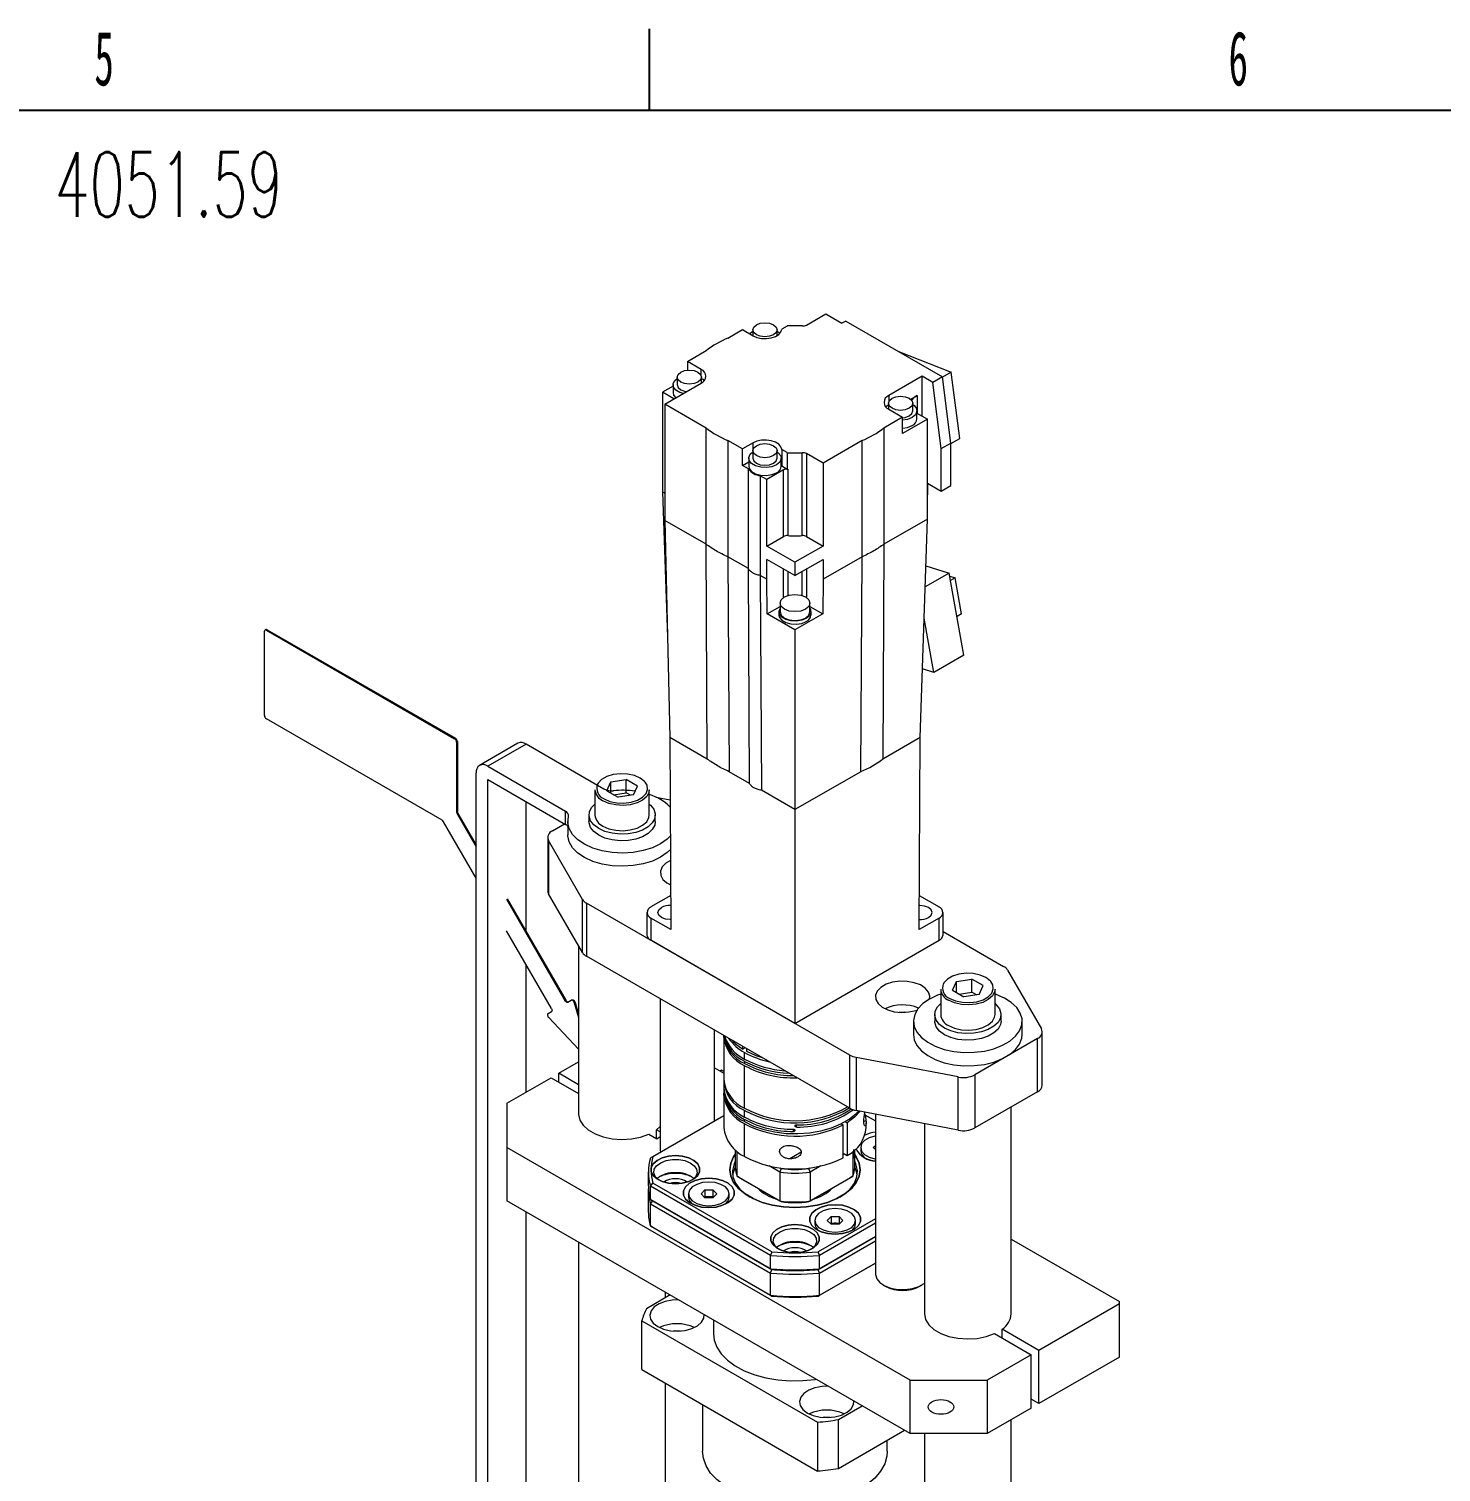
# Model space of a CAD drawing. Header units: millimetres. Extents: x 19 to 1665, y -46 to 1184.
# Drawn here: x 750.6 to 958.6, y 960.6 to 1173.2 of the extents above; entities that cross this region are included whole.
import ezdxf

# ---------------------------------------------------------------- set-up
doc = ezdxf.new("R2010")
doc.units = ezdxf.units.MM
doc.header["$LTSCALE"] = 4
doc.layers.add('12', color=4, linetype='Continuous')
doc.styles.add('SLDTEXTSTYLE15', font='TXT', dxfattribs={"width": 0.633333, "bigfont": 'bigfont'})
doc.styles.add('SLDTEXTSTYLE5', font='TXT', dxfattribs={"width": 0.525})

# ---------------------------------------------------------------- blocks, each defined once
blk = doc.blocks.new('블록12')
for p, q in [((841.99, 1173.2), (841.99, 1161.2)), ((1651.99, 1161.2), (31.99, 1161.2))]:
    blk.add_line(p, q)

msp = doc.modelspace()

# ---------------------------------------------------------------- linework, layer by layer
at = {"color": 7, "linetype": 'Continuous', "lineweight": 18}
for p, q in [((865.13, 1129.57), (867.97, 1131.2)), ((867.97, 1131.2), (870.34, 1129.83)), ((862.29, 1129.43), (861.5, 1128.97)), ((870.91, 1130.16), (870.34, 1129.83)), ((870.91, 1130.16), (885.17, 1121.93)), ((853.57, 1127.66), (855.7, 1128.89)), ((855.7, 1128.89), (857.27, 1127.99)), ((857.22, 1128.87), (857.22, 1128.02)), ((860.82, 1128.02), (860.82, 1128.87)), ((847.6, 1124.22), (850.34, 1125.8)), ((878.6, 1125.72), (886.46, 1122.62)), ((849.63, 1123.04), (847.6, 1124.22)), ((847.6, 1124.22), (847.6, 1122.93)), ((849.63, 1122.13), (849.63, 1123.04)), ((845.48, 1120.57), (843.92, 1119.68)), ((844.26, 1117.92), (849.63, 1121.02)), ((845.48, 1120.79), (845.48, 1119.61)), ((846.08, 1121.9), (846.08, 1120.79)), ((849.68, 1121.04), (849.68, 1121.9)), ((882.17, 1122.02), (877.25, 1119.18)), ((883.75, 1121.11), (882.17, 1122.02)), ((882.17, 1116.14), (882.17, 1122.02)), ((885.17, 1121.93), (883.75, 1121.11)), ((884.99, 1111.37), (883.75, 1121.11)), ((886.46, 1122.62), (885.17, 1121.88)), ((886.41, 1112.18), (885.17, 1121.93)), ((887.7, 1112.87), (886.46, 1122.62)), ((845.62, 1118.7), (843.92, 1119.68)), ((843.92, 1119.68), (843.92, 1104.98)), ((877.25, 1119.18), (877.25, 1118.27)), ((880.48, 1118.63), (881.44, 1119.19)), ((881.44, 1119.19), (881.44, 1116.57)), ((850.34, 1114.4), (844.26, 1117.92)), ((844.26, 1117.92), (844.26, 1100.8)), ((877.2, 1118.04), (877.2, 1117.19)), ((877.25, 1117.16), (879.28, 1115.99)), ((880.8, 1116.93), (880.8, 1118.04)), ((881.4, 1115.75), (881.4, 1116.93)), ((881.4, 1116.59), (882.95, 1115.69)), ((850.34, 1097.29), (850.34, 1114.4)), ((879.28, 1115.99), (876.54, 1114.4)), ((876.54, 1114.4), (876.54, 1097.29)), ((879.28, 1113.57), (879.28, 1115.99)), ((882.95, 1115.69), (879.28, 1113.57)), ((882.95, 1100.99), (882.95, 1115.69)), ((855.7, 1111.31), (853.57, 1112.54)), ((853.57, 1112.54), (853.57, 1095.42)), ((857.27, 1112.21), (855.7, 1111.31)), ((857.27, 1111.3), (857.27, 1112.21)), ((873.31, 1112.54), (867.57, 1109.23)), ((873.31, 1095.42), (873.31, 1112.54)), ((884.99, 1111.37), (886.41, 1112.18)), ((886.41, 1112.13), (887.7, 1112.87)), ((886.41, 1105.93), (886.41, 1112.18)), ((855.7, 1108.89), (855.7, 1111.31)), ((856.62, 1109.96), (856.62, 1108.78)), ((857.22, 1111.07), (857.22, 1109.96)), ((860.82, 1109.96), (860.82, 1111.07)), ((861.42, 1108.78), (861.42, 1109.96)), ((862.29, 1110.77), (861.5, 1111.23)), ((861.5, 1111.23), (861.5, 1108.81)), ((862.29, 1110.77), (862.29, 1108.36)), ((864.51, 1098.55), (864.51, 1110.77)), ((867.57, 1109.23), (865.13, 1110.63)), ((865.13, 1110.63), (865.13, 1098.42)), ((884.99, 1105.11), (884.99, 1111.37)), ((855.7, 1108.89), (856.62, 1109.42)), ((856.58, 1108.38), (855.7, 1108.89)), ((856.58, 1093.69), (856.58, 1108.38)), ((861.75, 1108.22), (859.31, 1106.81)), ((861.42, 1109.14), (861.5, 1108.81)), ((861.5, 1108.81), (862.29, 1108.36)), ((861.75, 1098.42), (861.75, 1108.22)), ((862.37, 1108.35), (862.37, 1098.55)), ((867.57, 1109.23), (867.57, 1097.01)), ((859.31, 1106.81), (858.33, 1107.38)), ((858.33, 1107.38), (858.33, 1092.68)), ((859.31, 1097.01), (859.31, 1106.81)), ((882.95, 1106.29), (884.99, 1105.11)), ((883.02, 1105.4), (883.02, 1106.25)), ((884.99, 1105.11), (886.41, 1105.93)), ((843.92, 1104.98), (844.26, 1104.79)), ((843.92, 1104.98), (844.65, 1083.59)), ((844.26, 1104.78), (843.92, 1104.98)), ((843.92, 1104.98), (843.92, 1104.98)), ((882.95, 1105.36), (883.02, 1105.4)), ((882.95, 1103.65), (883.02, 1105.4)), ((850.34, 1097.29), (844.26, 1100.8)), ((844.26, 1100.8), (844.99, 1068.82)), ((882.95, 1100.99), (876.54, 1097.29)), ((881.89, 1068.82), (882.96, 1100.99)), ((882.96, 1100.99), (882.95, 1100.99)), ((882.96, 1100.99), (882.95, 1100.99)), ((850.51, 1065.64), (850.34, 1097.29)), ((859.31, 1097.01), (861.75, 1098.42)), ((865.13, 1098.42), (867.57, 1097.01)), ((876.54, 1097.29), (876.37, 1065.64)), ((856.58, 1093.69), (853.57, 1095.42)), ((853.57, 1095.42), (853.74, 1063.77)), ((863.44, 1094.63), (859.31, 1097.01)), ((863.44, 1092.67), (859.31, 1095.05)), ((859.31, 1092.11), (859.31, 1095.05)), ((867.57, 1097.01), (863.44, 1094.63)), ((863.44, 1092.67), (867.57, 1095.05)), ((873.31, 1095.42), (867.57, 1092.11)), ((867.57, 1095.05), (867.57, 1092.11)), ((873.14, 1063.77), (873.31, 1095.42)), ((856.75, 1062.04), (856.58, 1093.69)), ((861.75, 1089.43), (861.75, 1093.64)), ((862.37, 1093.29), (862.37, 1089.73)), ((863.44, 1094.63), (863.44, 1092.67)), ((864.51, 1089.73), (864.51, 1093.29)), ((865.13, 1093.64), (865.13, 1089.43)), ((886.15, 1093.02), (882.62, 1090.99)), ((882.73, 1094.08), (886.15, 1093.02)), ((888.31, 1080.95), (886.15, 1093.02)), ((859.31, 1092.11), (858.33, 1092.68)), ((858.33, 1092.68), (858.5, 1061.03)), ((859.34, 1087.03), (859.31, 1092.11)), ((867.57, 1092.11), (867.54, 1087.03)), ((886.23, 1092.56), (887.03, 1092.31)), ((887.03, 1092.31), (886.35, 1091.92)), ((887.98, 1087.02), (887.03, 1092.31)), ((861.24, 1088.62), (861.24, 1087.31)), ((865.64, 1087.31), (865.64, 1088.62)), ((859.34, 1087.03), (861.24, 1088.13)), ((863.44, 1084.66), (859.34, 1087.03)), ((861.08, 1087.31), (861.08, 1086.85)), ((867.54, 1087.03), (863.44, 1084.66)), ((865.64, 1088.13), (867.54, 1087.03)), ((865.8, 1086.85), (865.8, 1087.31)), ((887.98, 1087.02), (887.3, 1086.63)), ((785.32, 1072.05), (785.32, 1084.46)), ((785.51, 1084.71), (785.4, 1084.64)), ((785.71, 1084.69), (785.6, 1084.62)), ((785.6, 1084.62), (813.32, 1068.62)), ((785.71, 1084.69), (813.43, 1068.69)), ((863.44, 1084.66), (863.44, 1058.18)), ((883.9, 1078.4), (882.47, 1086.38)), ((888.31, 1080.95), (883.9, 1078.4)), ((883.9, 1078.4), (882.22, 1078.93)), ((811.49, 1056.62), (785.6, 1071.56)), ((813.32, 1068.62), (813.43, 1068.69)), ((813.72, 1068.2), (813.6, 1068.13)), ((813.6, 1068.13), (813.6, 1057.84)), ((813.72, 1068.2), (813.72, 1057.9)), ((822.64, 1067.96), (816.99, 1064.69)), ((823.84, 1067.84), (818.19, 1064.57)), ((835.3, 1061.22), (823.84, 1067.84)), ((844.99, 1068.82), (845, 1068.82)), ((850.51, 1065.64), (845, 1068.82)), ((845, 1068.82), (845.17, 1040.51)), ((881.88, 1068.82), (876.37, 1065.64)), ((881.71, 1040.51), (881.88, 1068.82)), ((881.89, 1068.82), (881.88, 1068.82)), ((816.49, 931.64), (816.49, 1063.59)), ((818.19, 1064.57), (829.64, 1057.96)), ((856.75, 1062.04), (853.74, 1063.77)), ((873.14, 1063.77), (863.44, 1058.18)), ((818.19, 937.19), (818.19, 1062.61)), ((818.19, 1062.61), (829.64, 1056)), ((833.98, 1061.11), (833.98, 1057.39)), ((835.72, 1060.96), (836.32, 1062.27)), ((836.32, 1062.27), (838.59, 1062.62)), ((836.32, 1060.61), (836.32, 1062.27)), ((840.25, 1061.66), (838.59, 1062.62)), ((838.59, 1060.66), (838.59, 1062.62)), ((839.64, 1060.35), (840.25, 1061.66)), ((841.98, 1057.39), (841.98, 1061.11)), ((863.44, 1058.18), (858.5, 1061.03)), ((823.84, 1040.23), (823.84, 1059.35)), ((835.72, 1060.96), (837.38, 1060)), ((836.73, 1060.37), (838.59, 1060.66)), ((839.64, 1060.35), (837.38, 1060)), ((839.24, 1060.29), (838.59, 1060.66)), ((842.97, 1060.02), (845.05, 1059.62)), ((813.6, 1057.84), (813.72, 1057.9)), ((813.8, 1057.62), (813.69, 1057.56)), ((813.69, 1057.56), (816.49, 1052.71)), ((813.8, 1057.62), (816.49, 1052.97)), ((829.64, 1056), (829.64, 1057.96)), ((833.1, 1057.39), (833.1, 1056.41)), ((842.86, 1056.41), (842.86, 1057.39)), ((863.44, 1058.18), (863.44, 1026.69)), ((816.49, 1048.09), (811.69, 1056.4)), ((827.72, 1055.05), (829.5, 1056.08)), ((829.98, 1056.41), (829.98, 1054.45)), ((827.02, 1054.07), (827.02, 1046.24)), ((832.15, 1044.96), (827.14, 1053.64)), ((827.14, 1053.64), (827.14, 1045.8)), ((845.13, 1047.18), (845.02, 1047.13)), ((820.96, 1044.97), (829.57, 1030.04)), ((821.07, 1045.03), (829.69, 1030.1)), ((832.15, 1037.12), (827.14, 1045.8)), ((832.15, 1037.12), (832.15, 1044.96)), ((871.52, 1022.02), (832.73, 1044.42)), ((832.73, 1044.42), (832.73, 1036.58)), ((845.14, 1045.52), (842.23, 1043.84)), ((881.74, 1045.52), (884.65, 1043.84)), ((841.64, 1043.02), (841.64, 1039.75)), ((842.23, 1042.2), (842.23, 1038.94)), ((845.17, 1040.51), (842.23, 1042.2)), ((884.65, 1042.2), (881.71, 1040.51)), ((884.65, 1038.94), (884.65, 1042.2)), ((885.24, 1039.75), (885.24, 1043.02)), ((827.57, 1028.88), (820.96, 1040.35)), ((885.24, 1040.23), (894.15, 1035.09)), ((831.58, 1038.1), (831.58, 1013.29)), ((863.44, 1026.69), (842.23, 1038.94)), ((863.44, 1026.69), (884.65, 1038.94)), ((871.52, 1014.18), (832.73, 1036.58)), ((823.84, 1016.56), (823.84, 1035.35)), ((894.73, 1034.54), (899.74, 1025.87)), ((884.9, 1031.72), (884.9, 1028)), ((886.63, 1031.57), (887.24, 1032.88)), ((886.63, 1031.57), (888.29, 1030.61)), ((887.24, 1032.88), (889.5, 1033.23)), ((887.24, 1031.21), (887.24, 1032.88)), ((887.64, 1030.98), (889.5, 1031.27)), ((891.16, 1032.27), (889.5, 1033.23)), ((889.5, 1031.27), (889.5, 1033.23)), ((890.15, 1030.89), (889.5, 1031.27)), ((890.56, 1030.96), (891.16, 1032.27)), ((892.9, 1028), (892.9, 1031.72)), ((829.57, 1030.04), (829.69, 1030.1)), ((829.97, 1029.81), (830.48, 1030.1)), ((830.48, 1030.1), (830.59, 1030.16)), ((831.05, 1029.79), (830.94, 1029.73)), ((830.94, 1029.73), (831.58, 1027.55)), ((831.05, 1029.79), (831.58, 1027.99)), ((843.6, 1030.3), (843.6, 1008.07)), ((890.56, 1030.96), (888.29, 1030.61)), ((827.07, 1028.13), (827.57, 1028.42)), ((831.58, 1022.88), (827.17, 1027.55)), ((880.9, 1027.02), (880.9, 1025.06)), ((884.02, 1028), (884.02, 1027.02)), ((893.78, 1027.02), (893.78, 1028)), ((896.9, 1025.06), (896.9, 1027.02)), ((851.6, 1012.34), (851.6, 1025.69)), ((852.96, 1024.9), (852.96, 1018.46)), ((899.86, 1017.59), (899.86, 1025.43)), ((852.99, 1024.61), (852.96, 1024.61)), ((855.75, 1022.9), (855.75, 1023.29)), ((856.09, 1023.1), (855.75, 1022.9)), ((856.32, 1022.96), (856.32, 1022.58)), ((899.16, 1024.45), (889.94, 1019.13)), ((899.16, 1016.61), (899.16, 1024.45)), ((828.65, 1019.34), (831.58, 1021.03)), ((856.03, 1021.43), (856.03, 1022.41)), ((856.03, 1021.1), (856.03, 1020.78)), ((871.52, 1014.18), (871.52, 1022.02)), ((887.49, 1018.8), (872.46, 1021.69)), ((872.46, 1021.69), (872.46, 1013.85)), ((821.01, 1014.93), (827.52, 1018.68)), ((827.52, 1018.68), (831.58, 1016.34)), ((831.58, 1017.64), (828.65, 1019.34)), ((828.65, 1018.03), (828.65, 1019.34)), ((851.6, 1020.13), (852.96, 1019.34)), ((852.64, 1019.79), (852.41, 1019.66)), ((852.96, 1019.61), (852.64, 1019.79)), ((856.03, 1014.18), (856.03, 1020.45)), ((887.49, 1010.96), (887.49, 1018.8)), ((889.94, 1019.13), (889.94, 1011.29)), ((852.96, 1018.13), (852.96, 1017.64)), ((852.96, 1017.64), (852.96, 1017.15)), ((852.96, 1016.82), (852.96, 1016.33)), ((852.96, 1016.33), (852.96, 1011.34)), ((899.16, 1016.61), (889.94, 1011.29)), ((821.01, 1014.93), (821.01, 1008.4)), ((852.96, 1016.06), (852.99, 1016.06)), ((895.3, 983.9), (895.3, 1014.38)), ((842.51, 1007.09), (852.96, 1013.12)), ((856.03, 1012.87), (856.03, 1013.85)), ((856.03, 1012.22), (856.03, 1012.55)), ((870.85, 1012.22), (871.13, 1012.06)), ((887.49, 1010.96), (872.46, 1013.85)), ((873.59, 1012.23), (873.89, 1012.41)), ((873.74, 1013.23), (875.28, 1012.34)), ((875.28, 1013.31), (875.28, 989.78)), ((841.91, 1010.38), (843.08, 1009.7)), ((843.04, 1011.03), (843.6, 1011.52)), ((843.6, 1010.71), (843.04, 1011.03)), ((843.04, 1009.72), (843.04, 1011.03)), ((843.08, 1009.7), (843.6, 1010.01)), ((856.03, 1007.06), (856.03, 1011.89)), ((863.24, 1010.78), (863.24, 1011.1)), ((863.64, 1011.43), (863.64, 1011.76)), ((870.26, 1011.91), (870.56, 1011.73)), ((870.56, 1006.9), (870.56, 1011.73)), ((871.13, 1012.06), (871.13, 1007.23)), ((873.92, 1011.34), (873.92, 1012.04)), ((882.5, 1011.92), (882.5, 983.9)), ((880.41, 974.11), (821.01, 1008.4)), ((821.01, 1008.4), (821.01, 1000.56)), ((854.64, 1008.05), (854.64, 1005.46)), ((873.12, 1008.4), (873.12, 1007.94)), ((874.97, 1008.4), (875.28, 1008.71)), ((875.28, 1008.1), (874.97, 1008.4)), ((842.14, 1006.88), (842.51, 1007.09)), ((854.93, 1004.17), (854.93, 1007.81)), ((861.2, 1004.79), (859.62, 1005.7)), ((864.37, 1007.73), (862.66, 1006.74)), ((867.26, 1005.7), (865.68, 1004.79)), ((870.56, 1007.55), (871.13, 1007.23)), ((871.95, 1007.81), (871.95, 1004.17)), ((872.24, 1005.46), (872.24, 1007.09)), ((841.84, 1004.8), (841.84, 1002.85)), ((854.93, 1004.17), (861.2, 1000.54)), ((855.29, 1003.96), (854.93, 1004.17)), ((855.29, 1003.96), (861.41, 1000.43)), ((861.41, 1005.33), (861.2, 1004.79)), ((861.2, 1004.79), (861.2, 1000.54)), ((861.24, 1005.42), (861.41, 1005.33)), ((865.47, 1005.33), (865.64, 1005.42)), ((865.68, 1004.79), (865.47, 1005.33)), ((865.47, 1000.43), (871.59, 1003.96)), ((865.68, 1004.79), (865.68, 1000.54)), ((865.68, 1000.54), (871.95, 1004.17)), ((871.95, 1004.17), (871.59, 1003.96)), ((841.84, 1002.19), (841.84, 998.93)), ((842.14, 1002.73), (842.51, 1003.17)), ((859.85, 992.51), (842.14, 1002.73)), ((842.14, 1000.77), (842.14, 1002.73)), ((860.04, 993.05), (842.51, 1003.17)), ((847.74, 1001.57), (847.74, 1001.11)), ((849.6, 1001.57), (850.17, 1002.15)), ((850.17, 1000.99), (849.6, 1001.57)), ((850.17, 1002.15), (851.33, 1002.15)), ((850.17, 1002.15), (850.17, 1001.17)), ((851.33, 1002.15), (851.91, 1001.57)), ((851.33, 1002.15), (851.33, 1001.17)), ((851.91, 1001.57), (851.33, 1000.99)), ((853.76, 1001.11), (853.76, 1001.57)), ((880.41, 966.27), (821.01, 1000.56)), ((842.14, 1000.77), (859.85, 990.55)), ((842.51, 1000.56), (842.14, 1000.77)), ((842.14, 1000.12), (842.51, 1000.56)), ((842.14, 1000.12), (859.85, 989.9)), ((842.14, 996.85), (842.14, 1000.12)), ((860.04, 990.44), (842.51, 1000.56)), ((850.09, 1001.08), (850.17, 1001.17)), ((850.17, 1001.17), (850.75, 1001.17)), ((851.33, 1000.99), (850.17, 1000.99)), ((850.75, 1001.17), (851.33, 1001.17)), ((851.33, 1001.17), (851.42, 1001.08)), ((861.2, 1000.54), (861.41, 1000.43)), ((865.68, 1000.54), (865.47, 1000.43)), ((823.84, 943.4), (823.84, 998.92)), ((866.34, 997.66), (866.34, 997.2)), ((875.28, 997.92), (866.84, 993.05)), ((875.28, 997.27), (867.03, 992.51)), ((868.2, 997.66), (868.78, 998.24)), ((868.78, 997.09), (868.2, 997.66)), ((868.69, 997.17), (868.78, 997.26)), ((868.78, 998.24), (869.93, 998.24)), ((868.78, 998.24), (868.78, 997.26)), ((868.78, 997.26), (869.36, 997.26)), ((869.36, 997.26), (869.93, 997.26)), ((869.93, 998.24), (870.51, 997.66)), ((869.93, 998.24), (869.93, 997.26)), ((870.51, 997.66), (869.93, 997.09)), ((869.93, 997.26), (870.02, 997.17)), ((872.37, 997.2), (872.37, 997.66)), ((842.14, 996.85), (859.85, 986.63)), ((842.51, 996.64), (842.14, 996.85)), ((860.04, 986.52), (842.51, 996.64)), ((875.28, 995.31), (866.84, 990.44)), ((867.03, 990.55), (875.28, 995.31)), ((869.93, 997.09), (868.78, 997.09)), ((831.58, 994.46), (831.58, 938.89)), ((860.04, 993.05), (859.85, 992.51)), ((867.03, 992.51), (866.84, 993.05)), ((867.03, 989.9), (875.28, 994.66)), ((895.3, 994.9), (911.24, 985.7)), ((859.85, 990.55), (859.85, 992.51)), ((875.28, 991.39), (866.84, 986.52)), ((867.03, 990.55), (867.03, 992.51)), ((867.03, 986.63), (875.28, 991.39)), ((859.85, 990.55), (860.04, 990.44)), ((859.85, 989.9), (860.04, 990.44)), ((859.85, 986.63), (859.85, 989.9)), ((866.84, 990.44), (867.03, 990.55)), ((867.03, 989.9), (866.84, 990.44)), ((867.03, 986.63), (867.03, 989.9)), ((845.06, 986.68), (841.56, 984.66)), ((844.38, 986.29), (844.38, 987.07)), ((859.85, 986.63), (860.04, 986.52)), ((866.84, 986.52), (867.03, 986.63)), ((876.45, 988.15), (876.73, 987.99)), ((881.83, 987.99), (882.11, 988.15)), ((911.24, 985.37), (899.36, 978.52)), ((911.24, 985.37), (911.24, 985.7)), ((911.24, 977.53), (911.24, 985.37)), ((840.88, 982.88), (866.76, 967.94)), ((840.88, 975.69), (840.88, 982.88)), ((851.44, 982.99), (851.44, 980.96)), ((853.26, 981.94), (853.54, 981.78)), ((892.82, 980.99), (898.23, 977.86)), ((899.36, 978.52), (893.95, 981.64)), ((893.95, 980.33), (893.95, 981.64)), ((899.36, 970.68), (899.36, 978.52)), ((898.23, 977.86), (891.72, 974.11)), ((898.23, 970.02), (898.23, 977.86)), ((911.24, 977.53), (899.36, 970.68)), ((840.88, 975.69), (853.82, 968.22)), ((880.41, 974.11), (891.72, 974.11)), ((880.41, 966.27), (880.41, 974.11)), ((891.72, 974.11), (891.72, 966.27)), ((844.38, 938.89), (844.38, 973.67)), ((849.84, 970.52), (849.84, 963.65)), ((869.84, 968.33), (873.34, 970.35)), ((898.23, 970.02), (891.72, 966.27)), ((899.36, 970.68), (898.23, 971.33)), ((853.82, 968.22), (866.76, 960.75)), ((866.76, 967.94), (866.76, 960.75)), ((869.84, 961.14), (869.84, 968.33)), ((895.3, 909.5), (895.3, 968.33)), ((869.84, 961.14), (879.56, 966.76)), ((877.04, 963.65), (877.04, 965.3)), ((891.72, 966.27), (880.41, 966.27)), ((882.5, 966.27), (882.5, 909.5))]:
    msp.add_line(p, q, dxfattribs=at)
at = {"color": 7, "linetype": 'Continuous', "lineweight": 18, "flags": 128}
for points in [[(860.29, 1128.14), (859.71, 1127.91), (859.02, 1127.83), (858.33, 1127.91), (857.75, 1128.14), (857.36, 1128.47), (857.22, 1128.87), (857.36, 1129.27), (857.75, 1129.61)], [(857.75, 1129.61), (858.33, 1129.83), (859.02, 1129.91), (859.71, 1129.83), (860.29, 1129.61), (860.68, 1129.27), (860.82, 1128.87), (860.68, 1128.47), (860.29, 1128.14)], [(856.78, 1128.27), (856.84, 1128.35), (857.22, 1128.68)], [(857.27, 1127.99), (857.84, 1127.74), (858.52, 1127.6), (859.24, 1127.58), (859.94, 1127.67), (860.57, 1127.88), (861.06, 1128.19), (861.38, 1128.56), (861.5, 1128.97)], [(860.82, 1128.68), (860.98, 1128.56), (861.21, 1128.33)], [(849.15, 1121.16), (848.57, 1120.94), (847.88, 1120.86), (847.19, 1120.94), (846.61, 1121.16), (846.22, 1121.5), (846.08, 1121.9), (846.22, 1122.3), (846.61, 1122.63)], [(846.61, 1122.63), (847.19, 1122.86), (847.88, 1122.94), (848.57, 1122.86), (849.15, 1122.63), (849.54, 1122.3), (849.68, 1121.9), (849.54, 1121.5), (849.15, 1121.16)], [(847, 1119.5), (846.5, 1119.65), (845.91, 1119.99), (845.56, 1120.43), (845.49, 1120.91), (845.7, 1121.37), (846.08, 1121.71)], [(846.08, 1120.79), (846.22, 1120.39), (846.61, 1120.05), (847.19, 1119.83), (847.48, 1119.78)], [(849.68, 1121.71), (849.85, 1121.58), (850.07, 1121.36)], [(845.48, 1119.61), (845.56, 1119.25), (845.88, 1118.85)], [(880.27, 1117.31), (879.69, 1117.08), (879, 1117), (878.31, 1117.08), (877.73, 1117.31), (877.34, 1117.64), (877.2, 1118.04), (877.34, 1118.44), (877.73, 1118.78)], [(877.73, 1118.78), (878.31, 1119), (879, 1119.08), (879.69, 1119), (880.27, 1118.78), (880.66, 1118.44), (880.8, 1118.04), (880.66, 1117.64), (880.27, 1117.31)], [(876.81, 1117.5), (876.83, 1117.52), (877.2, 1117.85)], [(880.27, 1116.2), (880.66, 1116.53), (880.8, 1116.93)], [(880.8, 1117.85), (880.97, 1117.72), (881.32, 1117.29), (881.39, 1116.81), (881.18, 1116.34), (880.7, 1115.95)], [(879.28, 1115.9), (879.69, 1115.97), (880.27, 1116.2)], [(880.7, 1115.95), (880.02, 1115.67), (879.28, 1115.55)], [(879.28, 1114.38), (880.02, 1114.5), (880.7, 1114.77)], [(861.5, 1111.23), (861.38, 1111.64), (861.06, 1112.01), (860.57, 1112.32), (859.94, 1112.53), (859.24, 1112.63), (858.52, 1112.6), (857.84, 1112.46), (857.27, 1112.21)], [(857.75, 1111.8), (858.33, 1112.03), (859.02, 1112.11), (859.71, 1112.03), (860.29, 1111.8), (860.68, 1111.47), (860.82, 1111.07), (860.68, 1110.67), (860.29, 1110.33)], [(860.72, 1108.98), (860.03, 1108.7), (859.23, 1108.58), (858.4, 1108.62), (857.64, 1108.82), (857.05, 1109.16), (856.7, 1109.6), (856.63, 1110.08), (856.84, 1110.54), (857.22, 1110.87)], [(860.29, 1110.33), (859.71, 1110.11), (859.02, 1110.03), (858.33, 1110.11), (857.75, 1110.33), (857.36, 1110.67), (857.22, 1111.07), (857.36, 1111.47), (857.75, 1111.8)], [(857.22, 1109.96), (857.36, 1109.56), (857.75, 1109.22), (858.33, 1109), (859.02, 1108.92), (859.71, 1109), (860.29, 1109.22)], [(860.29, 1109.22), (860.68, 1109.56), (860.82, 1109.96)], [(860.82, 1110.87), (860.98, 1110.75), (861.34, 1110.32), (861.41, 1109.84), (861.19, 1109.37), (860.72, 1108.98)], [(856.62, 1108.78), (856.7, 1108.42), (857.05, 1107.99), (857.64, 1107.65), (858.4, 1107.44), (859.23, 1107.4), (860.03, 1107.53), (860.72, 1107.8)], [(865, 1087.72), (864.28, 1087.44), (863.44, 1087.35), (862.6, 1087.44), (861.88, 1087.72), (861.41, 1088.13), (861.24, 1088.62), (861.41, 1089.1), (861.88, 1089.51)], [(861.88, 1089.51), (862.6, 1089.79), (863.44, 1089.89), (864.28, 1089.79), (865, 1089.51), (865.47, 1089.1), (865.64, 1088.62), (865.47, 1088.13), (865, 1087.72)], [(861.08, 1086.85), (861.16, 1086.5), (861.51, 1086.07), (862.09, 1085.74), (862.83, 1085.54), (863.65, 1085.5), (864.44, 1085.62), (865.11, 1085.89)], [(865.11, 1086.35), (864.44, 1086.08), (863.65, 1085.95), (862.83, 1085.99), (862.09, 1086.19), (861.51, 1086.53), (861.16, 1086.96), (861.09, 1087.43), (861.24, 1087.8)], [(861.24, 1087.31), (861.41, 1086.82), (861.88, 1086.41), (862.6, 1086.14), (863.44, 1086.04), (864.28, 1086.14), (865, 1086.41)], [(865, 1086.41), (865.47, 1086.82), (865.64, 1087.31)], [(865.64, 1087.8), (865.72, 1087.66), (865.79, 1087.19), (865.58, 1086.73), (865.11, 1086.35)], [(841.37, 1062.25), (841.28, 1062.35), (840.64, 1062.84), (839.79, 1063.21), (838.78, 1063.43), (837.72, 1063.47), (836.67, 1063.34), (835.73, 1063.04), (834.97, 1062.61), (834.46, 1062.07), (834.38, 1061.93)], [(841.98, 1061.11), (841.93, 1060.72), (841.6, 1060.12), (841, 1059.59), (840.18, 1059.18), (839.19, 1058.91), (838.12, 1058.8), (837.04, 1058.87), (836.02, 1059.1), (835.16, 1059.48)], [(835.33, 1059.77), (836.18, 1059.4), (837.18, 1059.19), (838.25, 1059.14), (839.3, 1059.27), (840.24, 1059.57), (840.99, 1060.01), (841.51, 1060.55), (841.73, 1061.15), (841.66, 1061.77), (841.37, 1062.25)], [(841.98, 1059), (842.16, 1058.85), (842.64, 1058.23), (842.86, 1057.56), (842.78, 1056.88), (842.43, 1056.23), (841.83, 1055.65), (840.99, 1055.17), (839.99, 1054.82), (838.86, 1054.62), (837.69, 1054.58), (836.53, 1054.7), (835.46, 1054.98), (834.53, 1055.4), (833.81, 1055.93), (833.33, 1056.55), (833.11, 1057.22), (833.18, 1057.9), (833.53, 1058.54), (833.98, 1059)], [(845.08, 1054.28), (844.62, 1053.83), (843.64, 1053.14), (842.45, 1052.57), (841.08, 1052.15), (839.61, 1051.89), (838.07, 1051.79), (836.53, 1051.87), (835.04, 1052.11), (833.66, 1052.52), (832.45, 1053.08), (831.44, 1053.75), (830.68, 1054.53), (830.19, 1055.38), (829.99, 1056.26), (830.09, 1057.16)], [(835.16, 1055.75), (836.02, 1055.37), (837.04, 1055.14), (838.12, 1055.08), (839.19, 1055.19), (840.18, 1055.46), (841, 1055.87), (841.6, 1056.4), (841.93, 1057), (841.98, 1057.39)], [(842.86, 1056.41), (842.78, 1055.9), (842.43, 1055.25), (841.83, 1054.67), (840.99, 1054.19), (839.99, 1053.84), (838.86, 1053.64), (837.69, 1053.6), (836.53, 1053.72), (835.46, 1054), (834.53, 1054.42), (833.81, 1054.95), (833.33, 1055.57), (833.11, 1056.24), (833.1, 1056.41)], [(845.1, 1052.33), (844.62, 1051.87), (843.64, 1051.18), (842.45, 1050.61), (841.08, 1050.19), (839.61, 1049.93), (838.07, 1049.83), (836.53, 1049.91), (835.04, 1050.15), (833.66, 1050.56), (832.45, 1051.12), (831.44, 1051.79), (830.68, 1052.57), (830.19, 1053.42), (829.99, 1054.3), (829.98, 1054.45)], [(845.11, 1050.7), (844.41, 1050.29), (843.88, 1049.74), (843.62, 1049.13), (843.66, 1048.5), (843.99, 1047.9), (844.59, 1047.38), (845.13, 1047.08)], [(883.11, 1042.28), (883.5, 1042.62), (883.64, 1043.02), (883.5, 1043.42), (883.11, 1043.75), (882.53, 1043.98), (881.84, 1044.06), (881.73, 1044.06)], [(845.16, 1041.98), (845.04, 1041.98), (844.35, 1042.06), (843.77, 1042.28), (843.38, 1042.62), (843.24, 1043.02), (843.38, 1043.42), (843.77, 1043.75)], [(892.28, 1032.86), (892.2, 1032.96), (891.55, 1033.45), (890.7, 1033.82), (889.7, 1034.04), (888.63, 1034.08), (887.58, 1033.95), (886.64, 1033.65), (885.89, 1033.22), (885.37, 1032.68), (885.29, 1032.54)], [(883.24, 1030.28), (883.28, 1030.69), (883.09, 1031.31), (882.62, 1031.88), (881.91, 1032.35), (881, 1032.69), (879.96, 1032.88), (878.87, 1032.91), (877.81, 1032.76), (876.86, 1032.45), (876.09, 1032), (875.56, 1031.46), (875.3, 1030.85), (875.34, 1030.22), (875.67, 1029.62), (876.26, 1029.09), (877.09, 1028.68), (878.07, 1028.41), (879.14, 1028.3), (880.23, 1028.37), (881.24, 1028.6), (881.42, 1028.66)], [(892.9, 1031.72), (892.84, 1031.33), (892.51, 1030.73), (891.91, 1030.2), (891.09, 1029.79), (890.11, 1029.52), (889.03, 1029.41), (887.95, 1029.48), (886.94, 1029.71), (886.07, 1030.09)], [(886.24, 1030.38), (887.09, 1030.01), (888.1, 1029.8), (889.16, 1029.75), (890.21, 1029.88), (891.15, 1030.18), (891.91, 1030.62), (892.42, 1031.16), (892.65, 1031.76), (892.57, 1032.38), (892.28, 1032.86)], [(829.97, 1029.81), (829.93, 1029.79), (829.88, 1029.79), (829.83, 1029.8), (829.77, 1029.83), (829.72, 1029.87), (829.67, 1029.92), (829.62, 1029.97), (829.57, 1030.04)], [(829.69, 1030.1), (829.73, 1030.04), (829.78, 1029.98), (829.83, 1029.93), (829.89, 1029.89), (829.94, 1029.87), (830, 1029.86), (830.04, 1029.86), (830.09, 1029.87)], [(830.94, 1029.73), (830.9, 1029.81), (830.85, 1029.9), (830.8, 1029.98), (830.73, 1030.04), (830.66, 1030.09), (830.59, 1030.11), (830.53, 1030.11), (830.48, 1030.1)], [(830.59, 1030.16), (830.64, 1030.18), (830.71, 1030.18), (830.77, 1030.15), (830.84, 1030.1), (830.91, 1030.04), (830.97, 1029.97), (831.02, 1029.88), (831.05, 1029.79)], [(883.24, 1030.28), (882.27, 1029.61), (881.54, 1028.84), (881.08, 1028), (880.9, 1027.13), (881.01, 1026.25), (881.4, 1025.4), (882.06, 1024.61), (882.98, 1023.91), (884.1, 1023.32), (885.4, 1022.86), (886.83, 1022.56), (888.33, 1022.41), (889.85, 1022.43), (891.33, 1022.62), (892.73, 1022.96), (893.99, 1023.46), (895.06, 1024.08), (895.92, 1024.8), (896.52, 1025.61), (896.84, 1026.47), (896.88, 1027.35), (896.62, 1028.21), (896.09, 1029.04), (895.3, 1029.78), (894.28, 1030.43), (893.06, 1030.96), (892.9, 1031.02)], [(884.9, 1031.02), (884.41, 1030.84), (883.24, 1030.28)], [(892.9, 1029.61), (893.07, 1029.45), (893.55, 1028.84), (893.77, 1028.17), (893.7, 1027.49), (893.35, 1026.84), (892.74, 1026.26), (891.91, 1025.78), (890.9, 1025.43), (889.78, 1025.23), (888.6, 1025.19), (887.44, 1025.31), (886.37, 1025.59), (885.45, 1026.01), (884.72, 1026.54), (884.24, 1027.16), (884.02, 1027.83), (884.1, 1028.5), (884.45, 1029.15), (884.9, 1029.61)], [(827.07, 1028.13), (827.03, 1028.09), (827, 1028.04), (826.99, 1027.97), (827, 1027.88), (827.02, 1027.79), (827.06, 1027.71), (827.11, 1027.62), (827.17, 1027.55)], [(827.57, 1028.88), (827.61, 1028.81), (827.64, 1028.74), (827.65, 1028.67), (827.66, 1028.61), (827.65, 1028.54), (827.64, 1028.49), (827.61, 1028.45), (827.57, 1028.42)], [(879.78, 1028.32), (879.58, 1028.34), (878.78, 1028.32)], [(893.78, 1027.02), (893.7, 1026.51), (893.35, 1025.86), (892.74, 1025.28), (891.91, 1024.8), (890.9, 1024.45), (889.78, 1024.25), (888.6, 1024.21), (887.44, 1024.33), (886.37, 1024.61), (885.45, 1025.03), (884.72, 1025.56), (884.24, 1026.18), (884.02, 1026.85), (884.02, 1027.02)], [(886.07, 1026.36), (886.94, 1025.98), (887.95, 1025.75), (889.03, 1025.69), (890.11, 1025.8), (891.09, 1026.07), (891.91, 1026.48), (892.51, 1027.01), (892.84, 1027.6), (892.9, 1028)], [(880.9, 1025.06), (881.01, 1024.29), (881.4, 1023.44), (882.06, 1022.65), (882.98, 1021.95), (884.1, 1021.36), (885.4, 1020.9), (886.83, 1020.6), (888.33, 1020.45), (889.85, 1020.47), (891.33, 1020.66), (892.73, 1021), (893.99, 1021.5), (895.06, 1022.12), (895.92, 1022.84), (896.52, 1023.65), (896.84, 1024.51), (896.9, 1025.06)], [(854.15, 1024.21), (854.69, 1023.68), (855.75, 1022.9)], [(856.32, 1022.58), (857.67, 1021.96), (858.59, 1021.65)], [(831.58, 1013.29), (831.58, 1013.27), (831.75, 1012.45), (832.23, 1011.68), (832.98, 1010.99), (833.99, 1010.41), (835.19, 1009.97), (836.53, 1009.7), (837.94, 1009.6), (839.35, 1009.69), (840.7, 1009.95), (841.91, 1010.38)], [(856.03, 1012.22), (857.35, 1011.57), (858.84, 1011.06), (860.45, 1010.7), (862.14, 1010.49), (863.87, 1010.45), (865.59, 1010.58), (867.25, 1010.86), (868.8, 1011.3), (870.21, 1011.88), (871.44, 1012.59), (872.44, 1013.4), (872.81, 1013.78)], [(873.04, 1013.74), (872.22, 1012.87), (871.13, 1012.06)], [(875.28, 1010.07), (875.2, 1010.06), (874.36, 1009.81), (873.69, 1009.43), (873.26, 1008.94), (873.12, 1008.4), (873.26, 1007.87), (873.69, 1007.38), (874.36, 1007), (875.2, 1006.75), (875.28, 1006.74)], [(843.6, 1008.07), (843.6, 1007.99), (843.64, 1007.74)], [(845.84, 1007.21), (846.85, 1007.13), (847.79, 1006.88), (848.56, 1006.49), (849.11, 1005.99), (849.4, 1005.43), (849.4, 1004.84), (849.11, 1004.27), (848.56, 1003.77), (847.79, 1003.38), (846.85, 1003.14), (845.84, 1003.05), (844.83, 1003.14), (843.89, 1003.38), (843.12, 1003.77), (842.57, 1004.27), (842.28, 1004.84), (842.28, 1005.43), (842.57, 1005.99), (843.12, 1006.49), (843.89, 1006.88), (844.83, 1007.13), (845.84, 1007.21)], [(845.84, 1003.05), (846.85, 1003.14), (847.79, 1003.38), (848.56, 1003.77), (849.11, 1004.27), (849.4, 1004.84), (849.4, 1005.43), (849.11, 1005.99), (848.56, 1006.49), (847.79, 1006.88), (846.85, 1007.13), (845.84, 1007.21), (844.83, 1007.13), (843.89, 1006.88), (843.12, 1006.49), (842.57, 1005.99), (842.28, 1005.43), (842.28, 1004.84), (842.57, 1004.27), (843.12, 1003.77), (843.89, 1003.38), (844.83, 1003.14), (845.84, 1003.05)], [(843.44, 1003.58), (843.34, 1003.65), (842.86, 1004.13), (842.65, 1004.67), (842.72, 1005.22), (843.07, 1005.73), (843.66, 1006.16), (844.45, 1006.47), (845.36, 1006.63), (846.32, 1006.63), (847.23, 1006.47), (848.02, 1006.16), (848.61, 1005.73), (848.96, 1005.22), (849.03, 1004.67), (848.82, 1004.13), (848.34, 1003.65), (848.24, 1003.58)], [(872.22, 1007.39), (872.47, 1007.03), (872.91, 1006.1), (873.05, 1005.13), (872.91, 1004.17), (872.47, 1003.23), (871.76, 1002.36), (870.8, 1001.56), (869.62, 1000.88), (868.25, 1000.33), (866.73, 999.92), (865.11, 999.67), (863.44, 999.58), (861.77, 999.67), (860.15, 999.92), (858.63, 1000.33), (857.26, 1000.88), (856.08, 1001.56), (855.12, 1002.36), (854.41, 1003.23), (853.97, 1004.17), (853.83, 1005.13), (853.97, 1006.1), (854.41, 1007.03), (854.64, 1007.36)], [(854.64, 1007.36), (854.41, 1007.03), (853.97, 1006.1), (853.83, 1005.13), (853.97, 1004.17), (854.41, 1003.23), (855.12, 1002.36), (856.08, 1001.56), (857.26, 1000.88), (858.63, 1000.33), (860.15, 999.92), (861.77, 999.67), (863.44, 999.58)], [(854.64, 1006.38), (854.46, 1005.99), (854.24, 1005.04), (854.31, 1004.09), (854.68, 1003.16), (855.33, 1002.28), (856.24, 1001.49), (856.82, 1001.1)], [(863.44, 999.58), (865.11, 999.67), (866.73, 999.92), (868.25, 1000.33), (869.62, 1000.88), (870.8, 1001.56), (871.76, 1002.36), (872.47, 1003.23), (872.91, 1004.17), (873.05, 1005.13), (872.91, 1006.1), (872.47, 1007.03), (872.16, 1007.47)], [(870.06, 1001.1), (870.64, 1001.49), (871.55, 1002.28), (872.2, 1003.16), (872.57, 1004.09), (872.64, 1005.04), (872.42, 1005.99), (872.24, 1006.38)], [(850.75, 1003.89), (851.81, 1003.8), (852.78, 1003.54), (853.59, 1003.14), (854.17, 1002.62), (854.47, 1002.02), (854.47, 1001.41), (854.17, 1000.81), (853.59, 1000.29), (852.78, 999.89), (851.81, 999.63), (850.75, 999.55), (849.69, 999.63), (848.72, 999.89), (847.91, 1000.29), (847.33, 1000.81), (847.03, 1001.41), (847.03, 1002.02), (847.33, 1002.62), (847.91, 1003.14), (848.72, 1003.54), (849.69, 1003.8), (850.75, 1003.89)], [(850.75, 999.55), (851.81, 999.63), (852.78, 999.89), (853.59, 1000.29), (854.17, 1000.81), (854.47, 1001.41), (854.47, 1002.02), (854.17, 1002.62), (853.59, 1003.14), (852.78, 1003.54), (851.81, 1003.8), (850.75, 1003.89), (849.69, 1003.8), (848.72, 1003.54), (847.91, 1003.14), (847.33, 1002.62), (847.03, 1002.02), (847.03, 1001.41), (847.33, 1000.81), (847.91, 1000.29), (848.72, 999.89), (849.69, 999.63), (850.75, 999.55)], [(854.64, 1005.54), (854.32, 1004.7), (854.26, 1004.35)], [(872.62, 1004.35), (872.56, 1004.7), (872.24, 1005.54)], [(850.75, 999.83), (851.68, 999.92), (852.52, 1000.17), (853.19, 1000.55), (853.62, 1001.03), (853.76, 1001.57), (853.62, 1002.11), (853.19, 1002.59), (852.52, 1002.98), (851.68, 1003.23), (850.75, 1003.31), (849.82, 1003.23), (848.98, 1002.98), (848.31, 1002.59), (847.89, 1002.11), (847.74, 1001.57), (847.89, 1001.03), (848.31, 1000.55), (848.98, 1000.17), (849.82, 999.92), (850.75, 999.83)], [(869.36, 999.98), (870.42, 999.89), (871.39, 999.63), (872.2, 999.23), (872.78, 998.71), (873.08, 998.12), (873.08, 997.5), (872.78, 996.91), (872.2, 996.39), (871.39, 995.98), (870.42, 995.72), (869.36, 995.64), (868.3, 995.72), (867.32, 995.98), (866.52, 996.39), (865.94, 996.91), (865.63, 997.5), (865.63, 998.12), (865.94, 998.71), (866.52, 999.23), (867.32, 999.63), (868.3, 999.89), (869.36, 999.98)], [(869.36, 995.64), (870.42, 995.72), (871.39, 995.98), (872.2, 996.39), (872.78, 996.91), (873.08, 997.5), (873.08, 998.12), (872.78, 998.71), (872.2, 999.23), (871.39, 999.63), (870.42, 999.89), (869.36, 999.98), (868.3, 999.89), (867.32, 999.63), (866.52, 999.23), (865.94, 998.71), (865.63, 998.12), (865.63, 997.5), (865.94, 996.91), (866.52, 996.39), (867.32, 995.98), (868.3, 995.72), (869.36, 995.64)], [(869.36, 995.92), (870.29, 996.01), (871.13, 996.26), (871.79, 996.64), (872.22, 997.13), (872.37, 997.66), (872.22, 998.2), (871.79, 998.69), (871.13, 999.07), (870.29, 999.32), (869.36, 999.4), (868.43, 999.32), (867.59, 999.07), (866.92, 998.69), (866.49, 998.2), (866.34, 997.66), (866.49, 997.13), (866.92, 996.64), (867.59, 996.26), (868.43, 996.01), (869.36, 995.92)], [(863.44, 997.05), (864.45, 996.96), (865.39, 996.72), (866.16, 996.33), (866.71, 995.83), (867, 995.27), (867, 994.68), (866.71, 994.11), (866.16, 993.61), (865.39, 993.22), (864.45, 992.98), (863.44, 992.89), (862.43, 992.98), (861.49, 993.22), (860.72, 993.61), (860.17, 994.11), (859.88, 994.68), (859.88, 995.27), (860.17, 995.83), (860.72, 996.33), (861.49, 996.72), (862.43, 996.96), (863.44, 997.05)], [(863.44, 992.89), (864.45, 992.98), (865.39, 993.22), (866.16, 993.61), (866.71, 994.11), (867, 994.68), (867, 995.27), (866.71, 995.83), (866.16, 996.33), (865.39, 996.72), (864.45, 996.97), (863.44, 997.05), (862.43, 996.97), (861.49, 996.72), (860.72, 996.33), (860.17, 995.83), (859.88, 995.27), (859.88, 994.68), (860.17, 994.11), (860.72, 993.61), (861.49, 993.22), (862.43, 992.98), (863.44, 992.89)], [(861.03, 993.43), (860.94, 993.49), (860.46, 993.97), (860.25, 994.51), (860.32, 995.06), (860.67, 995.57), (861.26, 996), (862.05, 996.31), (862.96, 996.47), (863.92, 996.47), (864.83, 996.31), (865.62, 996), (866.21, 995.57), (866.56, 995.06), (866.63, 994.51), (866.42, 993.97), (865.94, 993.49), (865.85, 993.43)], [(875.28, 989.78), (875.28, 989.7), (875.47, 989.08), (875.93, 988.52), (876.65, 988.04), (877.56, 987.7), (878.6, 987.51), (879.69, 987.49), (880.75, 987.63), (881.7, 987.94), (882.47, 988.39), (882.5, 988.41)], [(846.31, 985.96), (845.37, 985.93), (844.34, 985.74), (843.42, 985.39), (842.71, 984.92), (842.24, 984.35), (842.06, 983.73), (842.17, 983.1), (842.57, 982.52), (843.22, 982.02)], [(843.22, 982.02), (844.09, 981.64), (845.11, 981.41), (846.19, 981.34), (847.26, 981.45), (848.25, 981.72), (849.07, 982.13), (849.67, 982.66), (850, 983.26), (850.05, 983.8)], [(882.5, 983.9), (882.5, 983.88), (882.66, 983.06), (883.14, 982.29), (883.9, 981.6), (884.9, 981.02), (886.1, 980.58), (887.44, 980.31), (888.85, 980.21), (890.26, 980.29), (891.61, 980.56), (892.82, 980.99)], [(846.56, 981.36), (845.75, 981.38), (845.55, 981.36)], [(851.44, 980.96), (851.55, 980.04), (851.93, 979), (852.59, 978.01), (853.49, 977.09), (854.64, 976.25), (855.98, 975.53), (857.51, 974.94), (859.17, 974.49), (860.93, 974.19), (862.75, 974.05), (864.59, 974.07), (866.4, 974.25), (866.55, 974.27)], [(868.35, 973.23), (867.42, 973.2), (866.38, 973.01), (865.47, 972.67), (864.75, 972.19), (864.29, 971.62), (864.1, 971), (864.21, 970.38), (864.61, 969.79), (865.27, 969.29)], [(865.27, 969.29), (866.14, 968.91), (867.15, 968.68), (868.24, 968.62), (869.31, 968.72), (870.29, 968.99), (871.11, 969.41), (871.71, 969.93), (872.04, 970.53), (872.09, 971.07)], [(868.6, 968.63), (867.79, 968.66), (867.6, 968.63)], [(877.04, 963.65), (876.98, 962.94), (876.66, 961.8), (876.05, 960.71), (875.18, 959.68), (874.05, 958.74), (872.7, 957.9), (871.15, 957.18), (869.44, 956.6), (867.6, 956.18), (865.67, 955.91), (863.69, 955.8), (861.71, 955.86), (859.76, 956.09), (857.89, 956.48), (856.14, 957.03), (854.55, 957.71), (853.15, 958.52), (851.96, 959.44), (851.02, 960.45), (850.35, 961.53), (849.95, 962.65), (849.84, 963.65)]]:
    msp.add_lwpolyline(points, dxfattribs=at)
at = {"color": 7, "linetype": 'Continuous', "lineweight": 18}
for centre, radius, start, end in [((863.44, 1101.42), 28.04, 87.8113, 92.3527), ((864.58, 1130.61), 1.18, 266.6487, 297.8431), ((859.61, 1113.47), 15.42, 113.0496, 126.945), ((849.25, 1122.03), 1.08, 290.7834, 69.2166), ((877.63, 1118.17), 1.08, 110.7834, 249.2166), ((882.58, 1117.06), 2.42, 118.2512, 143.8443), ((859.61, 1126.73), 15.42, 233.055, 246.9504), ((867.27, 1126.73), 15.42, 293.0496, 306.945), ((880.26, 1115.83), 1.14, 292.4764, 356.2034), ((863.44, 1138.78), 28.04, 267.6473, 272.1887), ((864.58, 1109.59), 1.18, 62.1569, 93.3513), ((858.5, 1109.69), 2.31, 214.2471, 265.7583), ((860.28, 1108.86), 1.14, 292.4764, 356.2034), ((862.29, 1107.21), 1.14, 89.9996, 118.1457), ((863.44, 1136.26), 27.93, 267.6455, 267.8101), ((862.32, 1106.97), 1.38, 87.8115, 91.1228), ((862.3, 1097.38), 1.18, 86.6487, 117.8431), ((863.44, 1126.57), 28.04, 267.8114, 272.1886), ((864.58, 1097.38), 1.18, 62.1569, 93.3513), ((864.68, 1086.93), 1.12, 292.4764, 356.2034), ((785.49, 1084.49), 0.175, 50.7967, 189.214), ((785.6, 1084.52), 0.201, 54.3824, 114.3071), ((785.93, 1072.08), 0.615, 182.6055, 237.3945), ((812.99, 1068.1), 0.615, 2.6055, 57.3945), ((813.1, 1068.17), 0.615, 2.6055, 57.3945), ((823.14, 1066.86), 1.21, 54.3824, 114.3071), ((817.52, 1063.76), 1.05, 50.7967, 189.214), ((835.97, 1061.3), 1.99, 185.3828, 245.9373), ((835.88, 1061.3), 1.63, 157.406, 249.989), ((836.42, 1063.36), 2.41, 242.4176, 276.529), ((837.98, 1047.36), 13.67, 81.9566, 95.434), ((839.91, 1053.45), 7.26, 44.7593, 73.3543), ((814.18, 1057.86), 0.577, 181.9565, 211.1437), ((814.29, 1057.92), 0.577, 181.9565, 211.1437), ((829.37, 1057.28), 0.733, 350.3168, 67.9698), ((835.97, 1057.57), 1.99, 185.3828, 245.9373), ((811.18, 1056.13), 0.577, 28.8556, 58.0453), ((828.08, 1054.08), 1.04, 110.0899, 205.4282), ((829.13, 1055.05), 1.08, 37.3352, 61.4871), ((827.88, 1046.24), 0.862, 180.398, 211.0038), ((833.46, 1045.78), 1.55, 212.1065, 241.7982), ((845.02, 1041.33), 2.73, 87.4276, 117.3371), ((842.54, 1043.02), 0.873, 110.7834, 249.2166), ((881.86, 1044.72), 2.74, 267.1871, 297.3279), ((884.34, 1043.02), 0.873, 290.7834, 69.2166), ((842.64, 1039.85), 1.01, 185.6948, 245.6253), ((884.24, 1039.85), 1.01, 294.3747, 354.3052), ((833.46, 1037.95), 1.55, 212.1065, 241.7982), ((893.42, 1033.72), 1.55, 32.1065, 61.7982), ((886.88, 1031.91), 1.99, 185.3828, 245.9373), ((886.79, 1031.91), 1.63, 157.406, 249.989), ((879.28, 1023.2), 6.21, 67.8044, 114.6236), ((886.88, 1028.18), 1.99, 185.3828, 245.9373), ((858.26, 1025.63), 5.34, 187.4248, 245.3527), ((858.25, 1026), 5.38, 191.987, 245.5533), ((858.6, 1026.65), 5.82, 198.1642, 243.7953), ((898.8, 1025.43), 1.04, 290.0899, 25.4282), ((858.26, 1025.3), 5.34, 187.4248, 245.3527), ((859.29, 1028.47), 6.89, 215.3808, 241.7157), ((862.41, 1033.87), 13.12, 240.9016, 257.7531), ((862.95, 1034.3), 14.61, 241.716, 265.9933), ((863.03, 1034.17), 14.83, 241.8117, 268.2189), ((863.09, 1033.99), 14.98, 241.8667, 270.2911), ((873, 1024.68), 3.03, 240.9186, 259.8103), ((858.23, 1019), 5.3, 185.8834, 245.4367), ((863.15, 1033.81), 15.14, 241.9319, 272.202), ((888.24, 1022.43), 3.72, 258.2736, 297.2472), ((858.07, 1018.54), 5.11, 182.7485, 246.484), ((858.24, 1017.7), 5.31, 185.932, 245.3881), ((858.2, 1017.32), 5.25, 183.6587, 245.5739), ((858.26, 1017.07), 5.34, 187.4248, 245.3527), ((898.67, 1017.71), 1.2, 294.2353, 354.4446), ((858.26, 1016.75), 5.34, 187.4248, 245.3527), ((863.42, 1028.18), 15.83, 242.1597, 299.3644), ((863.4, 1027.75), 15.73, 242.0454, 300.745), ((863.11, 1026.13), 15.03, 241.9007, 270.5018), ((863.11, 1025.8), 15.03, 241.9007, 270.5018), ((864.02, 1025.57), 13.82, 268.4343, 303.8104), ((864.06, 1025.01), 13.59, 268.2442, 305.7012), ((873, 1016.84), 3.03, 240.9186, 259.8103), ((858.22, 1011.87), 5.28, 185.7814, 245.5388), ((863.45, 1026.2), 16.12, 242.5772, 296.16), ((868.97, 1011.7), 4.96, 295.7848, 355.8562), ((875.94, 1005.43), 5.27, 97.1541, 114.6038), ((888.24, 1014.6), 3.72, 258.2736, 297.2472), ((875.37, 1009.77), 3.34, 207.717, 269.4619), ((875.46, 1009.91), 3.48, 209.1149, 268.0641), ((874.58, 1008.08), 1.47, 185.7764, 236.2147), ((849.16, 1004.8), 7.31, 163.5377, 196.4623), ((849.41, 1005.13), 7.17, 164.1217, 195.8783), ((863.45, 1021.38), 16.13, 242.5981, 296.139), ((845.61, 1000.73), 3.97, 86.7314, 128.7345), ((845.75, 999.31), 5.29, 88.9962, 115.8228), ((845.84, 1000.59), 3.22, 57.569, 122.4188), ((846.07, 1000.73), 3.97, 51.2655, 93.2686), ((845.95, 999.37), 5.23, 64.0115, 91.1695), ((857.74, 1005.48), 3.1, 180.3118, 204.9248), ((863.44, 1019.67), 15.05, 261.451, 278.549), ((863.44, 1019.56), 14.38, 261.8791, 278.1209), ((869.14, 1005.48), 3.1, 335.0752, 359.6882), ((849.22, 1002.86), 7.38, 180.0889, 196.4106), ((849.19, 1002.2), 7.35, 177.4964, 196.4337), ((845.84, 1000.29), 2.95, 73.4239, 106.5538), ((862.11, 1006.42), 5.77, 223.9538, 256.0516), ((864.77, 1006.42), 5.77, 283.9484, 316.0462), ((849.21, 1001.25), 1.47, 185.7764, 236.2147), ((850.73, 999.68), 1.49, 89.0832, 113.8399), ((850.78, 999.68), 1.49, 66.1601, 90.9168), ((852.3, 1001.25), 1.47, 303.7853, 354.2236), ((863.44, 1015.43), 15.05, 261.451, 278.549), ((863.44, 1014.67), 14.38, 261.8791, 278.1209), ((849.22, 998.94), 7.38, 180.0889, 196.4106), ((867.81, 997.34), 1.47, 185.7764, 236.2147), ((869.33, 995.77), 1.49, 89.0832, 113.8399), ((869.38, 995.77), 1.49, 66.1601, 90.9168), ((870.9, 997.34), 1.47, 303.7853, 354.2236), ((863.44, 1029.43), 36.54, 264.6629, 275.3371), ((863.21, 990.57), 3.97, 86.7314, 128.7345), ((863.34, 989.19), 5.24, 88.8813, 115.9378), ((863.44, 990.43), 3.22, 57.5676, 122.4324), ((863.44, 990.13), 2.95, 73.4232, 106.5768), ((863.67, 990.57), 3.97, 51.2655, 93.2686), ((863.54, 989.19), 5.24, 64.0622, 91.1187), ((863.44, 1029.55), 37.21, 264.463, 275.537), ((863.44, 1027.59), 37.21, 264.463, 275.537), ((863.44, 1026.94), 37.21, 264.463, 275.537), ((863.44, 1026.82), 36.54, 264.6629, 275.3371), ((863.43, 1026.72), 36.44, 264.6576, 270.0091), ((863.45, 1026.72), 36.44, 269.9909, 275.3424), ((863.44, 1023.67), 37.21, 264.463, 275.537), ((879.28, 992.78), 5.43, 242.0243, 297.9757), ((849.29, 980.71), 8.68, 152.9563, 165.5242), ((863.44, 1022.9), 36.54, 264.6629, 275.3371), ((846.05, 976.28), 6.17, 65.2594, 114.7406), ((892.39, 984.09), 2.91, 302.3806, 356.2493), ((868.1, 963.56), 6.17, 65.2594, 114.7406), ((863.59, 1005.48), 37.67, 274.8396, 279.56), ((863.59, 998.29), 37.67, 274.8396, 279.56)]:
    msp.add_arc(centre, radius, start, end, dxfattribs=at)
msp.add_ellipse((863.25, 1071.35), major_axis=(16.43, 0), ratio=0.577288, start_param=5.358236, end_param=5.637376, dxfattribs=at)
msp.add_ellipse((884.94, 970.19), major_axis=(1.87, 0), ratio=0.577382, dxfattribs=at)
for points in [[(853.57, 1095.42), (852.98, 1095.7), (851.79, 1096.26), (850.82, 1096.95), (850.34, 1097.29)], [(876.54, 1097.29), (876.06, 1096.95), (875.09, 1096.26), (873.9, 1095.7), (873.31, 1095.42)], [(858.33, 1092.68), (858.12, 1092.72), (857.72, 1092.81), (857.21, 1093.04), (856.81, 1093.34), (856.66, 1093.57), (856.58, 1093.69)], [(853.74, 1063.77), (853.15, 1064.05), (851.96, 1064.61), (850.99, 1065.3), (850.51, 1065.64)]]:
    msp.add_open_spline(points, degree=3, dxfattribs=at)
for points, knots in [([(858.5, 1061.03), (858.29, 1061.07), (857.88, 1061.16), (857.38, 1061.39), (856.98, 1061.68), (856.83, 1061.92), (856.75, 1062.04)], [0, 0, 0, 0, 0.2581553, 0.5, 0.7418447, 1, 1, 1, 1]), ([(852.96, 1024.61), (852.96, 1024.63), (852.96, 1024.66), (852.96, 1024.72), (852.96, 1024.79), (852.96, 1024.85), (852.96, 1024.89), (852.96, 1024.9)], [0, 0, 0, 0, 0.206114, 0.41223, 0.618325, 0.82443, 1, 1, 1, 1]), ([(852.96, 1016.06), (852.96, 1016.07), (852.96, 1016.1), (852.96, 1016.16), (852.96, 1016.23), (852.96, 1016.3), (852.96, 1016.36), (852.96, 1016.4), (852.96, 1016.42), (852.96, 1016.42), (852.96, 1016.4), (852.96, 1016.39), (852.96, 1016.38)], [0, 0, 0, 0, 0.1073669, 0.2147344, 0.3220917, 0.4294536, 0.536821, 0.6441895, 0.7515578, 0.8589223, 0.9662799, 1, 1, 1, 1]), ([(873.89, 1012.41), (873.91, 1012.22), (873.94, 1011.8), (873.84, 1011.58), (873.7, 1011.62), (873.62, 1011.8), (873.58, 1012.08), (873.58, 1012.43), (873.63, 1012.9), (873.69, 1013.31), (873.72, 1013.56), (873.73, 1013.61)], [0, 0, 0, 0, 0.1898325, 0.4177273, 0.5571017, 0.6553938, 0.7262837, 0.7975696, 0.8623218, 0.9731676, 1, 1, 1, 1]), ([(873.7, 1013.41), (873.75, 1013.19), (873.83, 1012.81), (873.87, 1012.53), (873.89, 1012.41)], [0, 0, 0, 0, 0.571132, 1, 1, 1, 1]), ([(863.24, 1011.1), (863.26, 1011.1), (863.31, 1011.1), (863.37, 1011.07), (863.41, 1011.03), (863.44, 1010.97), (863.44, 1010.92), (863.42, 1010.86), (863.38, 1010.82), (863.33, 1010.79), (863.28, 1010.78), (863.25, 1010.78), (863.24, 1010.78)], [0, 0, 0, 0, 0.107367, 0.214734, 0.322092, 0.429454, 0.536821, 0.64419, 0.751558, 0.858922, 0.96628, 1, 1, 1, 1]), ([(863.64, 1011.43), (863.62, 1011.43), (863.57, 1011.43), (863.51, 1011.46), (863.47, 1011.5), (863.44, 1011.55), (863.44, 1011.61), (863.46, 1011.66), (863.5, 1011.71), (863.55, 1011.74), (863.6, 1011.75), (863.63, 1011.76), (863.64, 1011.76)], [0, 0, 0, 0, 0.107367, 0.214734, 0.322092, 0.429454, 0.536821, 0.64419, 0.751558, 0.858922, 0.96628, 1, 1, 1, 1]), ([(862.66, 1006.74), (862.46, 1006.77), (862.09, 1006.81), (861.64, 1007.04), (861.34, 1007.34), (861.18, 1007.66), (861.17, 1007.97), (861.28, 1008.23), (861.49, 1008.45), (861.81, 1008.61), (862.22, 1008.7), (862.51, 1008.7), (862.66, 1008.7)], [0, 0, 0, 0, 0.143044, 0.257575, 0.353522, 0.449932, 0.534988, 0.615212, 0.697929, 0.789267, 0.895485, 1, 1, 1, 1]), ([(862.66, 1008.7), (862.86, 1008.68), (863.31, 1008.64), (863.84, 1008.43), (864.19, 1008.17), (864.34, 1007.94), (864.39, 1007.71), (864.33, 1007.47), (864.14, 1007.21), (863.76, 1006.94), (863.23, 1006.76), (862.84, 1006.75), (862.66, 1006.74)], [0, 0, 0, 0, 0.132863, 0.2906, 0.377824, 0.446442, 0.504552, 0.562695, 0.635469, 0.739126, 0.885316, 1, 1, 1, 1]), ([(872.17, 1008.13), (872.18, 1007.96), (872.22, 1007.62), (872.24, 1007.28), (872.24, 1007.02), (872.23, 1006.83), (872.19, 1006.77), (872.13, 1006.89), (872.1, 1007.18), (872.09, 1007.59), (872.11, 1007.93), (872.12, 1008.09)], [0, 0, 0, 0, 0.118378, 0.240085, 0.283799, 0.403705, 0.523566, 0.644634, 0.766583, 0.887191, 1, 1, 1, 1])]:
    msp.add_open_spline(points, degree=3, knots=knots, dxfattribs=at)

# ---------------------------------------------------------------- block references
at = {"color": 7, "linetype": 'Continuous'}
msp.add_blockref('블록12', (0, 0), dxfattribs=at)

# ---------------------------------------------------------------- texts
at = {"layer": '12'}
for s, insert, char_height, attachment_point, style in [('5', (761.7, 1172.87), 8, 2, 'SLDTEXTSTYLE5'), ('6', (928.72, 1172.87), 8, 2, 'SLDTEXTSTYLE5'), ('질   량 : 4051.59', (788, 1155.05), 9.525, 3, 'SLDTEXTSTYLE15')]:
    msp.add_mtext(s, dxfattribs=dict(at, insert=insert, char_height=char_height, attachment_point=attachment_point, style=style))

doc.saveas('drawing.dxf')
